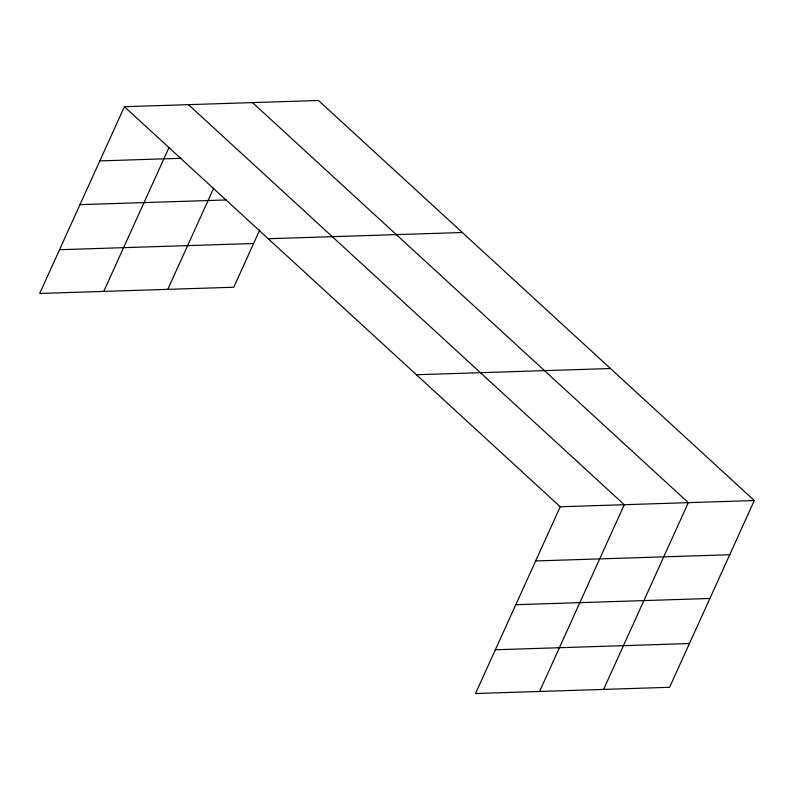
<?xml version="1.0" encoding="UTF-8"?>
<svg xmlns="http://www.w3.org/2000/svg" width="794" height="794" viewBox="0 0 794 794"><rect width="100%" height="100%" fill="white"/><g stroke="black" fill="none" stroke-linecap="round" stroke-linejoin="round"><path stroke-width="1.19" d="M754.3 500.538L560.227 506.761L475.517 693.509L669.59 687.296L754.3 500.538L318.483 100.491L124.41 106.704L39.7 293.462L233.773 287.239L259.747 229.972M103.746 291.408L168.993 147.555M167.782 289.353L213.675 188.198M539.563 691.465L624.273 504.706L188.456 104.659M603.599 689.41L688.319 502.652L252.502 102.605M99.836 160.904L181.121 158.294M79.986 204.644L226.399 199.949M268.233 238.726L462.307 232.503M59.54 249.713L253.614 243.5M416.413 374.738L610.477 368.525M535.642 560.951L729.716 554.738M515.802 604.7L709.876 598.478M495.357 649.77L689.43 643.547M124.41 106.704L560.227 506.761"/></g></svg>
